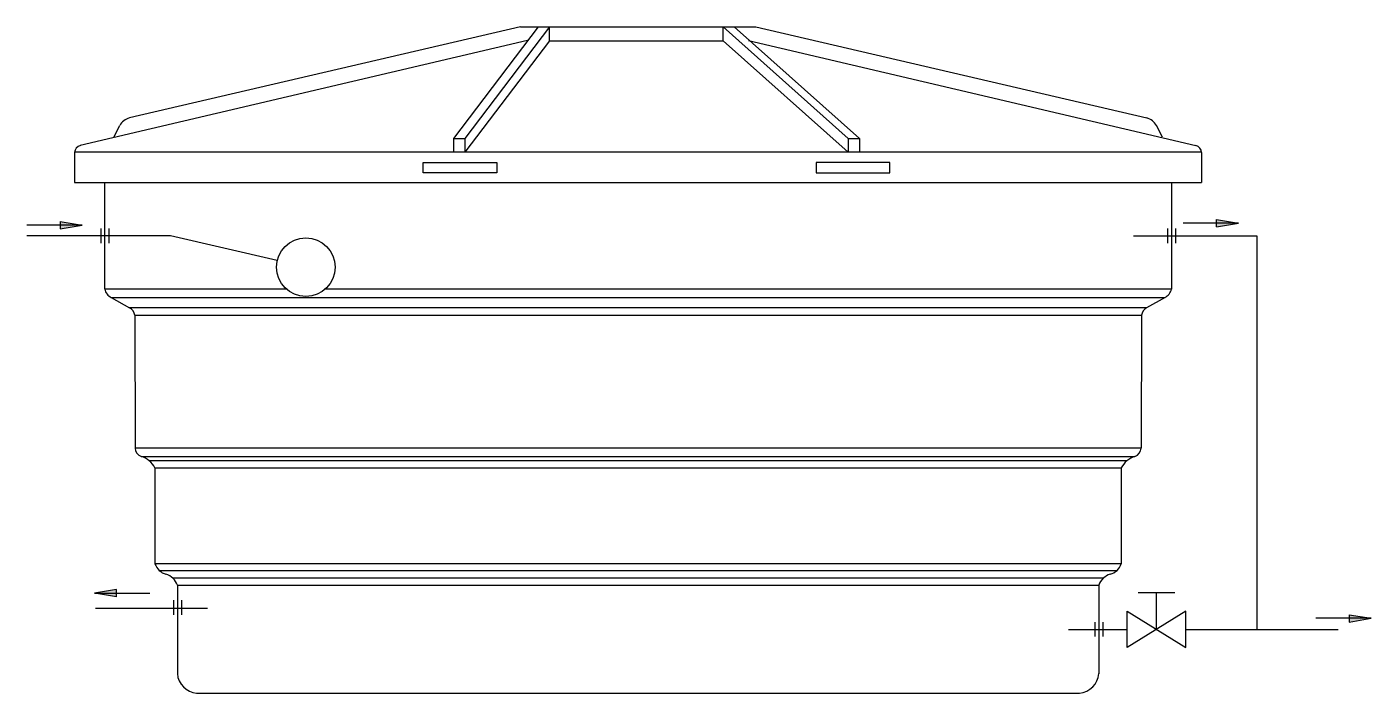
# Model space of a CAD drawing. Header units: millimetres. Extents: x 24.68 to 26.97, y 1.52 to 2.65.
import ezdxf

# ---------------------------------------------------------------- set-up
doc = ezdxf.new("R2010")
doc.units = ezdxf.units.MM
doc.header["$LTSCALE"] = 10

msp = doc.modelspace()

# ---------------------------------------------------------------- hatches: boundary and pattern name
for points in [[(24.7383, 2.3187), (24.7383, 2.3062), (24.7758, 2.3124)], [(26.7081, 2.3095), (26.7456, 2.3157), (26.7081, 2.322)], [(24.8339, 1.6795), (24.8339, 1.692), (24.7964, 1.6857)], [(26.9342, 1.6489), (26.9342, 1.6364), (26.9717, 1.6427)]]:
    msp.add_hatch(color=1).paths.add_polyline_path(points)

# ---------------------------------------------------------------- linework, layer by layer
for p, q in [((25.5225, 2.6503), (24.8562, 2.4952)), ((25.5527, 2.6503), (25.4083, 2.4603)), ((25.5718, 2.6503), (25.4274, 2.4603)), ((25.5225, 2.6503), (25.9232, 2.6503)), ((25.5718, 2.6265), (25.5718, 2.6503)), ((25.8675, 2.6503), (26.081, 2.4603)), ((25.8675, 2.6265), (25.8675, 2.6503)), ((25.8863, 2.6503), (26.0998, 2.4603)), ((25.9232, 2.6503), (26.5895, 2.4952)), ((25.5345, 2.6272), (24.7725, 2.4483)), ((25.5718, 2.6265), (25.4274, 2.4366)), ((25.5718, 2.6265), (25.8675, 2.6265)), ((25.8675, 2.6265), (26.081, 2.4366)), ((25.9112, 2.6272), (26.6731, 2.4483)), ((24.8294, 2.4625), (24.8398, 2.4822)), ((26.6163, 2.4625), (26.6059, 2.4822)), ((25.4083, 2.4603), (25.4274, 2.4603)), ((25.4083, 2.4603), (25.4083, 2.4366)), ((25.4274, 2.4603), (25.4274, 2.4366)), ((26.081, 2.4603), (26.0998, 2.4603)), ((26.081, 2.4603), (26.081, 2.4366)), ((26.0998, 2.4603), (26.0998, 2.4366)), ((24.7628, 2.4363), (24.7628, 2.3853)), ((26.6828, 2.4366), (24.7629, 2.4366)), ((26.6828, 2.4363), (26.6828, 2.3853)), ((24.7628, 2.3853), (26.6828, 2.3853)), ((24.8141, 2.2036), (24.8141, 2.3853)), ((26.6316, 2.3853), (26.6316, 2.2036)), ((25.1235, 2.2036), (24.8141, 2.2036)), ((26.6316, 2.2036), (25.19, 2.2036)), ((24.8251, 2.1893), (26.6206, 2.1893)), ((24.8251, 2.1893), (24.8564, 2.1716)), ((26.6206, 2.1893), (26.5893, 2.1716)), ((26.5893, 2.1716), (24.8564, 2.1716)), ((24.8653, 2.1589), (26.5804, 2.1589)), ((24.8653, 2.1589), (24.8657, 1.9326)), ((26.5804, 2.1589), (26.58, 1.9326)), ((26.58, 1.9326), (24.8657, 1.9326)), ((24.8764, 1.9186), (26.5693, 1.9186)), ((26.5558, 1.9111), (24.8899, 1.9111)), ((24.8997, 1.899), (26.546, 1.899)), ((24.8997, 1.899), (24.8997, 1.7356)), ((26.546, 1.899), (26.546, 1.7356)), ((26.546, 1.7356), (24.8997, 1.7356)), ((24.9069, 1.7244), (26.5388, 1.7244)), ((26.5154, 1.7109), (24.9303, 1.7109)), ((24.9378, 1.6994), (26.5078, 1.6994)), ((24.9378, 1.6994), (24.9378, 1.5484)), ((26.5078, 1.6994), (26.5078, 1.5484)), ((24.9707, 1.5153), (26.475, 1.5153))]:
    msp.add_line(p, q)
at = {"color": 1}
for p, q in [((24.7383, 2.3187), (24.7383, 2.3062)), ((24.7383, 2.3187), (24.7758, 2.3124)), ((26.7456, 2.3157), (26.6514, 2.3157)), ((26.7081, 2.3095), (26.7081, 2.322)), ((26.7081, 2.322), (26.7456, 2.3157)), ((26.7081, 2.3095), (26.7456, 2.3157)), ((24.7758, 2.3124), (24.6815, 2.3124)), ((24.7383, 2.3062), (24.7758, 2.3124)), ((24.9263, 2.2945), (24.8227, 2.2945)), ((25.1081, 2.2522), (24.9263, 2.2945)), ((24.8339, 1.692), (24.7964, 1.6857)), ((24.8339, 1.6795), (24.7964, 1.6857)), ((24.7964, 1.6857), (24.8907, 1.6857)), ((24.8339, 1.6795), (24.8339, 1.692)), ((26.9717, 1.6427), (26.8775, 1.6427)), ((26.9342, 1.6489), (26.9717, 1.6427)), ((26.9342, 1.6489), (26.9342, 1.6364)), ((26.9342, 1.6364), (26.9717, 1.6427))]:
    msp.add_line(p, q, dxfattribs=at)
at = {"color": 5}
for p, q in [((24.8227, 2.2945), (24.6814, 2.2945)), ((24.8074, 2.3069), (24.8074, 2.282)), ((24.8209, 2.3069), (24.8209, 2.282)), ((26.5668, 2.2945), (26.777, 2.2945)), ((26.6248, 2.3069), (26.6248, 2.282)), ((26.6383, 2.3069), (26.6383, 2.282)), ((26.777, 2.2945), (26.777, 1.6239)), ((24.9311, 1.6735), (24.9311, 1.6487)), ((24.9446, 1.6735), (24.9446, 1.6487)), ((24.9894, 1.6596), (24.7984, 1.6596)), ((26.5011, 1.6363), (26.5011, 1.6115)), ((26.5146, 1.6363), (26.5146, 1.6115)), ((26.4563, 1.6239), (26.5562, 1.6239)), ((26.6562, 1.6239), (26.9157, 1.6239))]:
    msp.add_line(p, q, dxfattribs=at)
at = {"color": 3}
for p, q in [((26.6373, 1.6862), (26.5751, 1.6862)), ((26.6062, 1.6239), (26.6062, 1.6862)), ((26.5562, 1.5928), (26.5562, 1.6551)), ((26.5562, 1.6551), (26.6562, 1.5928)), ((26.6562, 1.6551), (26.5562, 1.5928)), ((26.6562, 1.5928), (26.6562, 1.6551))]:
    msp.add_line(p, q, dxfattribs=at)
for points in [[(25.3566, 2.4193), (25.4824, 2.4193), (25.4824, 2.4016), (25.3566, 2.4016)], [(26.152, 2.4193), (26.0262, 2.4193), (26.0262, 2.4016), (26.152, 2.4016)]]:
    msp.add_lwpolyline(points, close=True)
at = {"color": 1}
msp.add_circle((25.1567, 2.2409), 0.0499, dxfattribs=at)
for centre, radius, start, end in [((24.8624, 2.4703), 0.0256, 103.9532, 152.3344), ((26.5833, 2.4703), 0.0256, 27.6656, 76.0468), ((24.7756, 2.4359), 0.0128, 103.9532, 178.4913), ((26.6701, 2.4359), 0.0128, 1.5087, 76.0468), ((24.8346, 2.2079), 0.0209, 191.9092, 243.1102), ((26.6111, 2.2079), 0.0209, 296.8898, 348.0908), ((24.8476, 2.156), 0.018, 9.3524, 60.4739), ((26.5981, 2.156), 0.018, 119.5261, 170.6476), ((24.8812, 1.9333), 0.0154, 182.418, 251.9973), ((26.5645, 1.9333), 0.0154, 288.0027, 357.582), ((24.8639, 1.8802), 0.0404, 27.7377, 71.9973), ((26.5818, 1.8802), 0.0404, 108.0027, 152.2623), ((24.9264, 1.7449), 0.0283, 199.1953, 253.6132), ((26.5193, 1.7449), 0.0283, 286.3868, 340.8047), ((24.9101, 1.6894), 0.0295, 19.7841, 73.6132), ((26.5356, 1.6894), 0.0295, 106.3868, 160.2159), ((24.9739, 1.5513), 0.0362, 184.5534, 264.9297), ((26.4718, 1.5513), 0.0362, 275.0703, 355.4466)]:
    msp.add_arc(centre, radius, start, end)

doc.saveas('drawing.dxf')
